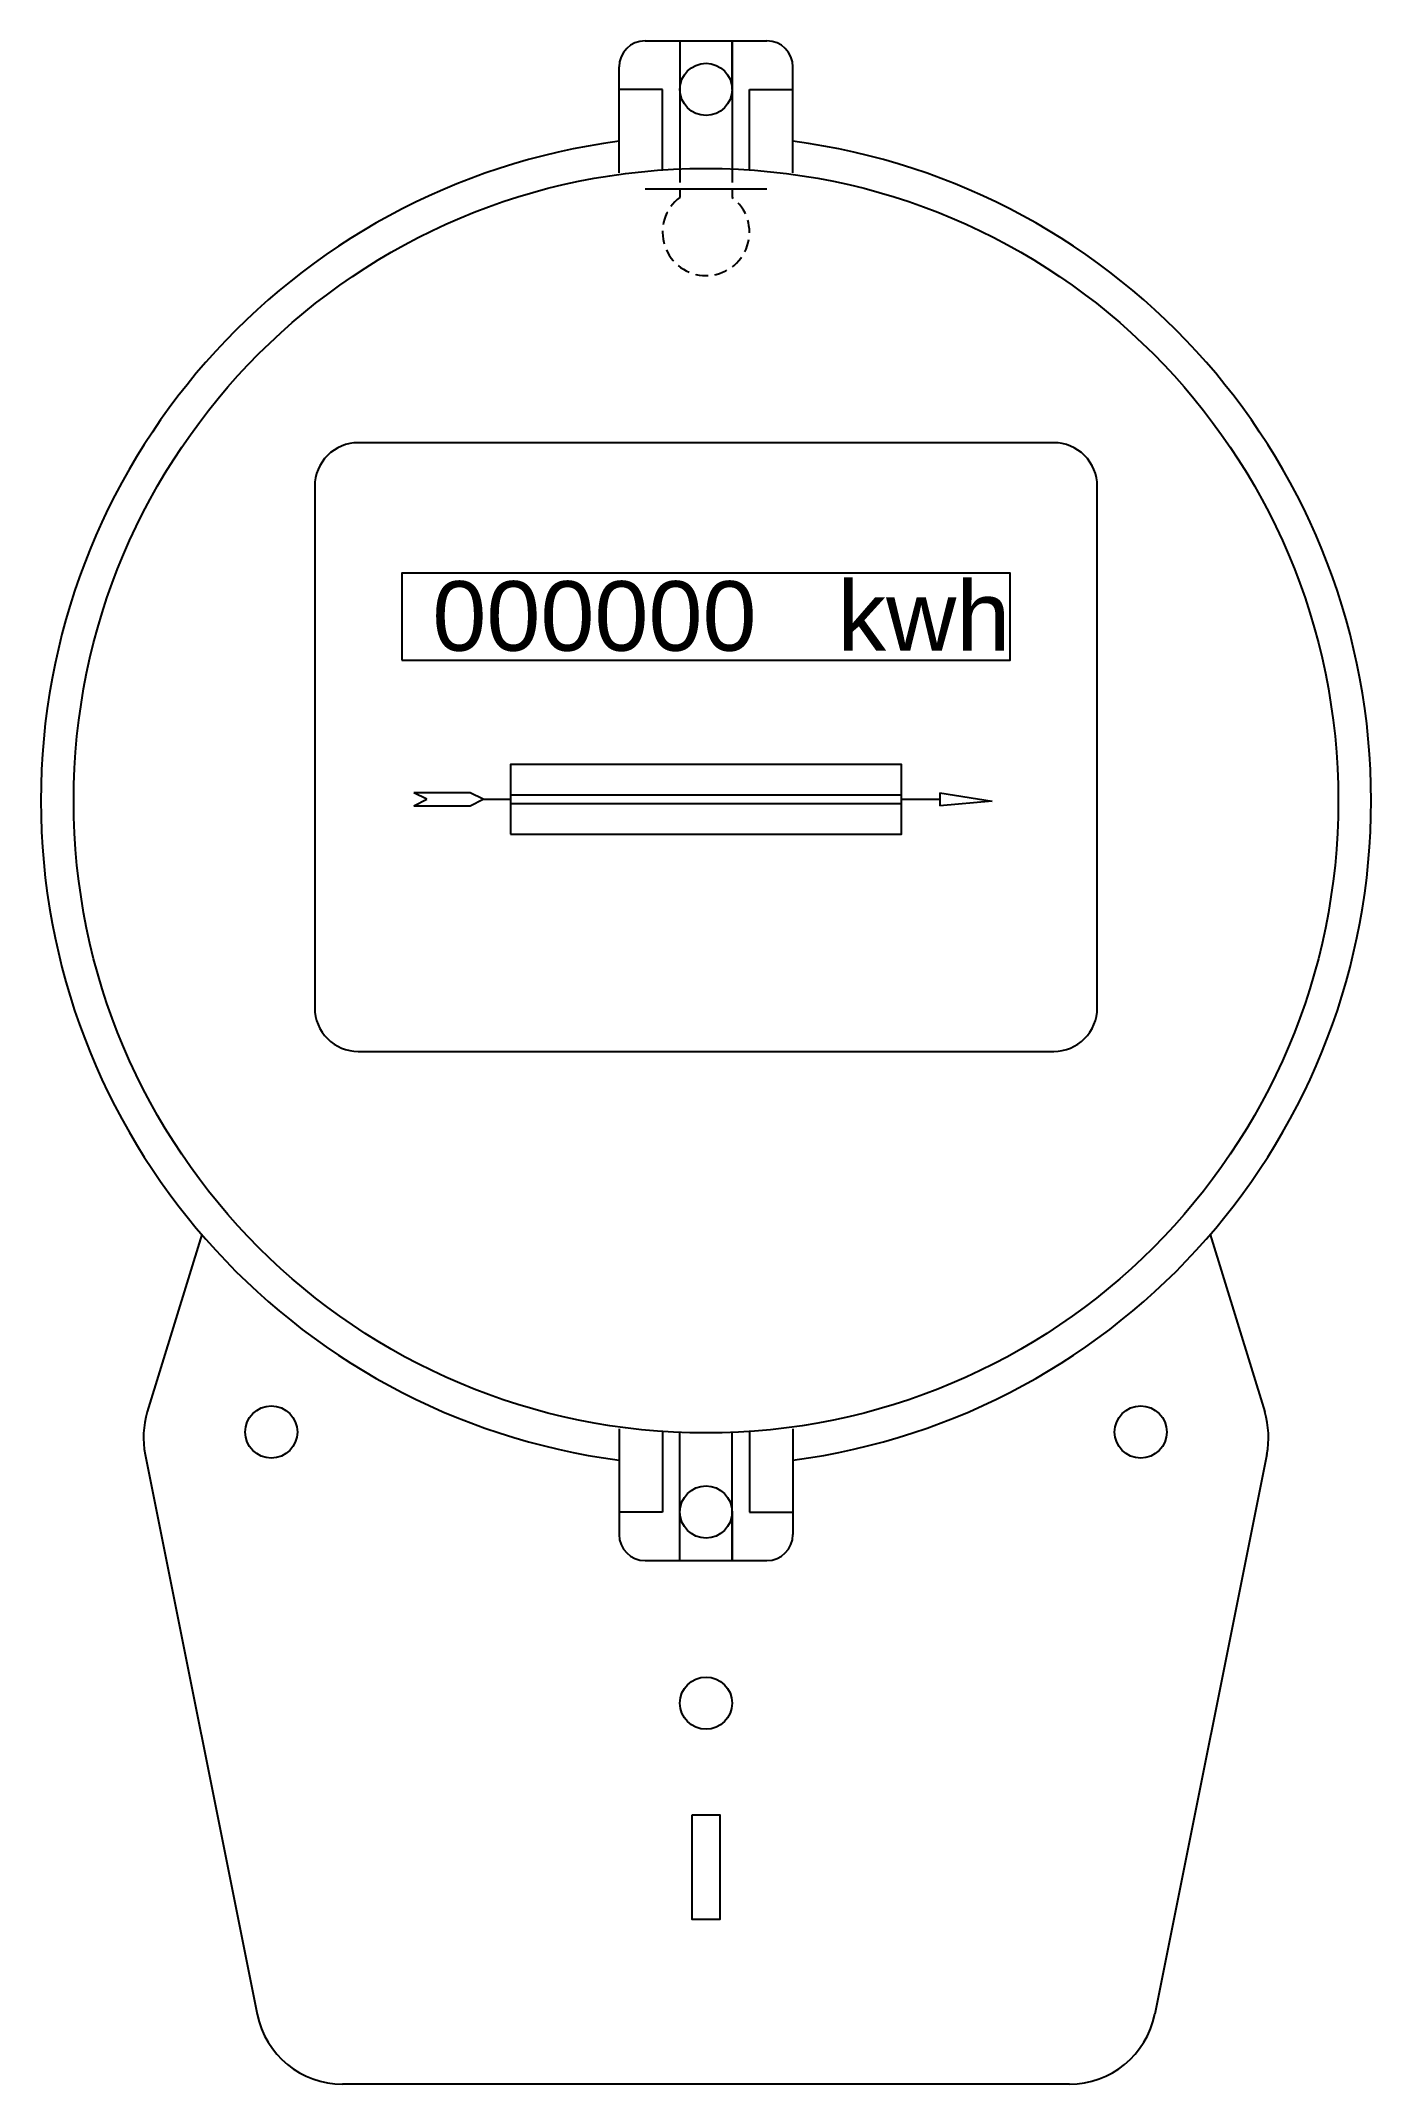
# Model space of a CAD drawing. Header units: inches. Extents: x 0 to 153, y 0 to 235.
import ezdxf

# ---------------------------------------------------------------- set-up
doc = ezdxf.new("R2010")
doc.units = ezdxf.units.IN
doc.linetypes.add('DASHED', pattern=[0.75, 0.5, -0.25])

# ---------------------------------------------------------------- blocks, each defined once
blk = doc.blocks.new('Congto1P-1')
at = {"color": 126}
for p, q in [((-7, 235), (7, 235)), ((-3, 235), (-3, 220.22)), ((3, 235), (3, 220.22)), ((3, 229.42), (3, 235)), ((-10, 219.84), (-10, 232)), ((10, 219.84), (10, 232)), ((-5, 229.42), (-10, 229.42)), ((-5, 220.15), (-5, 229.42)), ((5, 220.15), (5, 229.42)), ((5, 229.42), (10, 229.42)), ((-7, 218), (7, 218)), ((-27.11, 148.53), (-33.61, 148.53)), ((-32.11, 147.78), (-33.61, 148.53)), ((-25.61, 147.78), (-27.11, 148.53)), ((-22.5, 148.28), (22.5, 148.28)), ((26.91, 148.53), (26.91, 147.03)), ((26.91, 148.53), (32.91, 147.57)), ((-33.61, 147.03), (-32.11, 147.78)), ((-33.61, 147.03), (-27.11, 147.03)), ((-27.11, 147.03), (-25.61, 147.78)), ((-25.61, 147.78), (-22.5, 147.78)), ((-22.5, 147.28), (22.5, 147.28)), ((22.5, 147.78), (26.91, 147.78)), ((32.91, 147.57), (26.91, 147.03)), ((-58, 97.73), (-64.26, 77.31)), ((58, 97.73), (64.26, 77.31)), ((-10, 75.38), (-10, 63.22)), ((10, 75.38), (10, 63.22)), ((-5, 75.07), (-5, 65.8)), ((-3, 60.22), (-3, 75)), ((3, 60.22), (3, 75)), ((5, 75.07), (5, 65.8)), ((-64.5, 72.42), (-51.61, 8.04)), ((64.5, 72.42), (51.61, 8.04)), ((-5, 65.8), (-10, 65.8)), ((3, 65.8), (3, 60.22)), ((5, 65.8), (10, 65.8)), ((-7, 60.22), (7, 60.22)), ((41.8, 0), (-41.8, 0))]:
    blk.add_line(p, q, dxfattribs=at)
at = {"color": 126, "linetype": 'DASHED', "ltscale": 3}
for p, q in [((-3, 220.22), (-3, 217)), ((3, 220.22), (3, 217))]:
    blk.add_line(p, q, dxfattribs=at)
at = {"color": 126}
blk.add_lwpolyline([(-40, 118.78), (40, 118.78, 0.414214), (45, 123.78), (45, 183.78, 0.414214), (40, 188.78), (-40, 188.78, 0.414214), (-45, 183.78), (-45, 123.78, 0.414214)], format="xyb", close=True, dxfattribs=at)
for points in [[(-35, 163.78), (35, 163.78), (35, 173.78), (-35, 173.78)], [(-22.5, 143.78), (22.5, 143.78), (22.5, 151.78), (-22.5, 151.78)], [(-1.61, 30.98), (1.61, 30.98), (1.61, 18.95), (-1.61, 18.95)]]:
    blk.add_lwpolyline(points, close=True, dxfattribs=at)
for centre, radius in [((0, 229.42), 3), ((0, 147.61), 72.72), ((-50, 75), 3), ((50, 75), 3), ((0, 65.8), 3), ((0, 43.82), 3)]:
    blk.add_circle(centre, radius, dxfattribs=at)
for centre, radius, start, end in [((-7, 232), 3, 90, 180), ((7, 232), 3, 0, 90), ((0, 147.61), 76.5, 97.5111, 262.4889), ((0, 147.61), 76.5, 277.5111, 82.4889), ((-54.7, 74.38), 10, 162.956, 191.3255), ((54.7, 74.38), 10, 348.6745, 17.044), ((-7, 63.22), 3, 180, 270), ((7, 63.22), 3, 270, 0), ((-41.8, 10), 10, 191.3255, 270), ((41.8, 10), 10, 270, 348.6745)]:
    blk.add_arc(centre, radius, start, end, dxfattribs=at)
at = {"color": 126, "linetype": 'DASHED', "ltscale": 3}
blk.add_arc((0, 213), 5, 126.8699, 53.1301, dxfattribs=at)
at = {"color": 126, "insert": (35, 172.86), "char_height": 8, "width": 70, "attachment_point": 3}
blk.add_mtext('\\f.VnArial|b0|i0|c0|p34;00000\\C1;0  \\C256; kwh', dxfattribs=at)

msp = doc.modelspace()

# ---------------------------------------------------------------- block references
msp.add_blockref('Congto1P-1', (76.5, 0))

doc.saveas('drawing.dxf')
